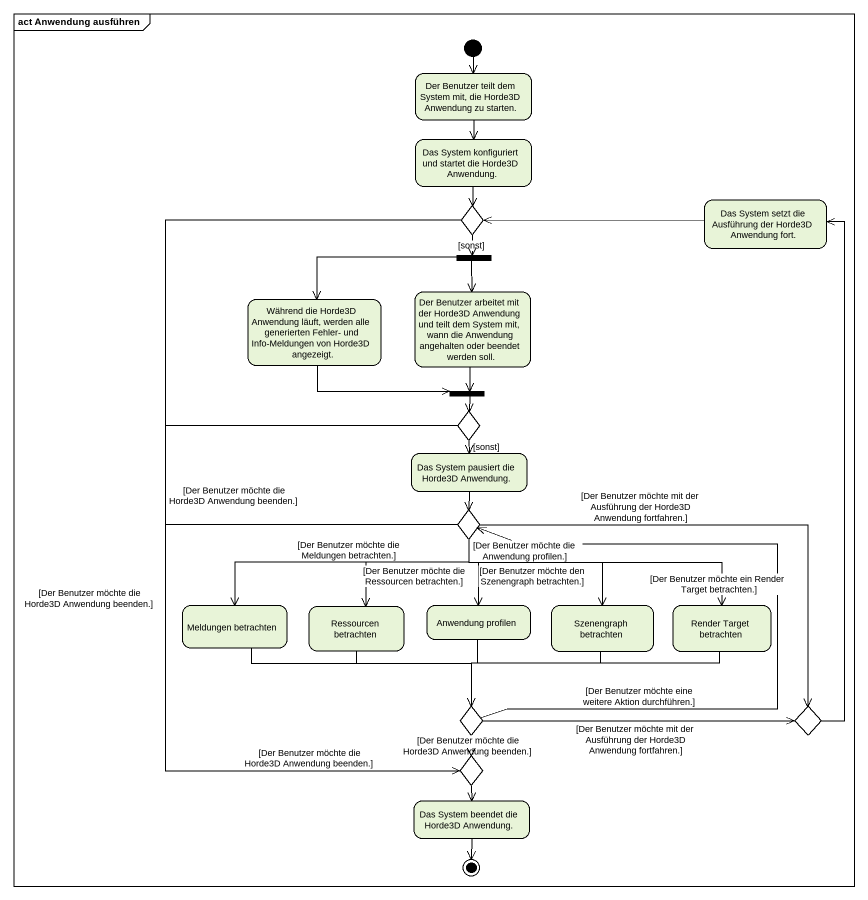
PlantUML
@startuml
mainframe act Anwendung ausführen
hide empty description
state "Der Benutzer teilt dem System mit, die Horde3D Anwendung zu starten." as Der_Benutzer_teilt_dem
state "Das System konfiguriert und startet die Horde3D Anwendung." as Das_System_konfiguriert_und
state "Das System setzt die Ausführung der Horde3D Anwendung fort." as Das_System_setzt_die
state choice1 <<choice>>
state fork1 <<fork>>
state "Während die Horde3D Anwendung läuft, werden alle generierten Fehler- und Info-Meldungen von Horde3D angezeigt." as Während_die_Horde3D
state "Der Benutzer arbeitet mit der Horde3D Anwendung und teilt dem System mit, wann die Anwendung angehalten oder beendet werden soll." as Der_Benutzer_arbeitet_mit
state fork2 <<join>>
state choice2 <<choice>>
state "Das System pausiert die Horde3D Anwendung." as Das_System_pausiert_die
state choice3 <<choice>>
state "Meldungen betrachten" as Meldungen_betrachten
state "Ressourcen betrachten" as Ressourcen_betrachten
state "Anwendung profilen" as Anwendung_profilen
state "Szenengraph betrachten" as Szenengraph_betrachten
state "Render Target betrachten" as Render_Target_betrachten
state choice4 <<choice>>
state choice5 <<choice>>
state choice6 <<choice>>
state "Das System beendet die Horde3D Anwendung." as Das_System_beendet_die
[*] --> Der_Benutzer_teilt_dem
Der_Benutzer_teilt_dem --> Das_System_konfiguriert_und
Das_System_konfiguriert_und --> choice1
Das_System_setzt_die -left-> choice1
choice1 --> fork1 : [sonst]
choice1 --> choice6 : [Der Benutzer möchte die Horde3D Anwendung beenden.]
fork1 -left-> Während_die_Horde3D
fork1 --> Der_Benutzer_arbeitet_mit
Während_die_Horde3D -right-> fork2
Der_Benutzer_arbeitet_mit --> fork2
fork2 --> choice2
choice2 --> Das_System_pausiert_die : [sonst]
choice2 --> choice6 : [Der Benutzer möchte die Horde3D Anwendung beenden.]
Das_System_pausiert_die --> choice3
choice3 -left-> Meldungen_betrachten : [Der Benutzer möchte die Meldungen betrachten.]
choice3 --> Ressourcen_betrachten : [Der Benutzer möchte die Ressourcen betrachten.]
choice3 --> Anwendung_profilen : [Der Benutzer möchte die Anwendung profilen.]
choice3 --> Szenengraph_betrachten : [Der Benutzer möchte den Szenengraph betrachten.]
choice3 -right-> Render_Target_betrachten : [Der Benutzer möchte ein Render Target betrachten.]
choice3 -right-> choice5 : [Der Benutzer möchte mit der Ausführung der Horde3D Anwendung fortfahren.]
choice3 --> choice6 : [Der Benutzer möchte die Horde3D Anwendung beenden.]
Meldungen_betrachten -right-> choice4
Ressourcen_betrachten --> choice4
Anwendung_profilen --> choice4
Szenengraph_betrachten --> choice4
Render_Target_betrachten -left-> choice4
choice4 -up-> choice3 : [Der Benutzer möchte eine weitere Aktion durchführen.]
choice4 -right-> choice5 : [Der Benutzer möchte mit der Ausführung der Horde3D Anwendung fortfahren.]
choice4 --> choice6 : [Der Benutzer möchte die Horde3D Anwendung beenden.]
choice5 -up-> Das_System_setzt_die
choice6 --> Das_System_beendet_die
Das_System_beendet_die --> [*]
@enduml
